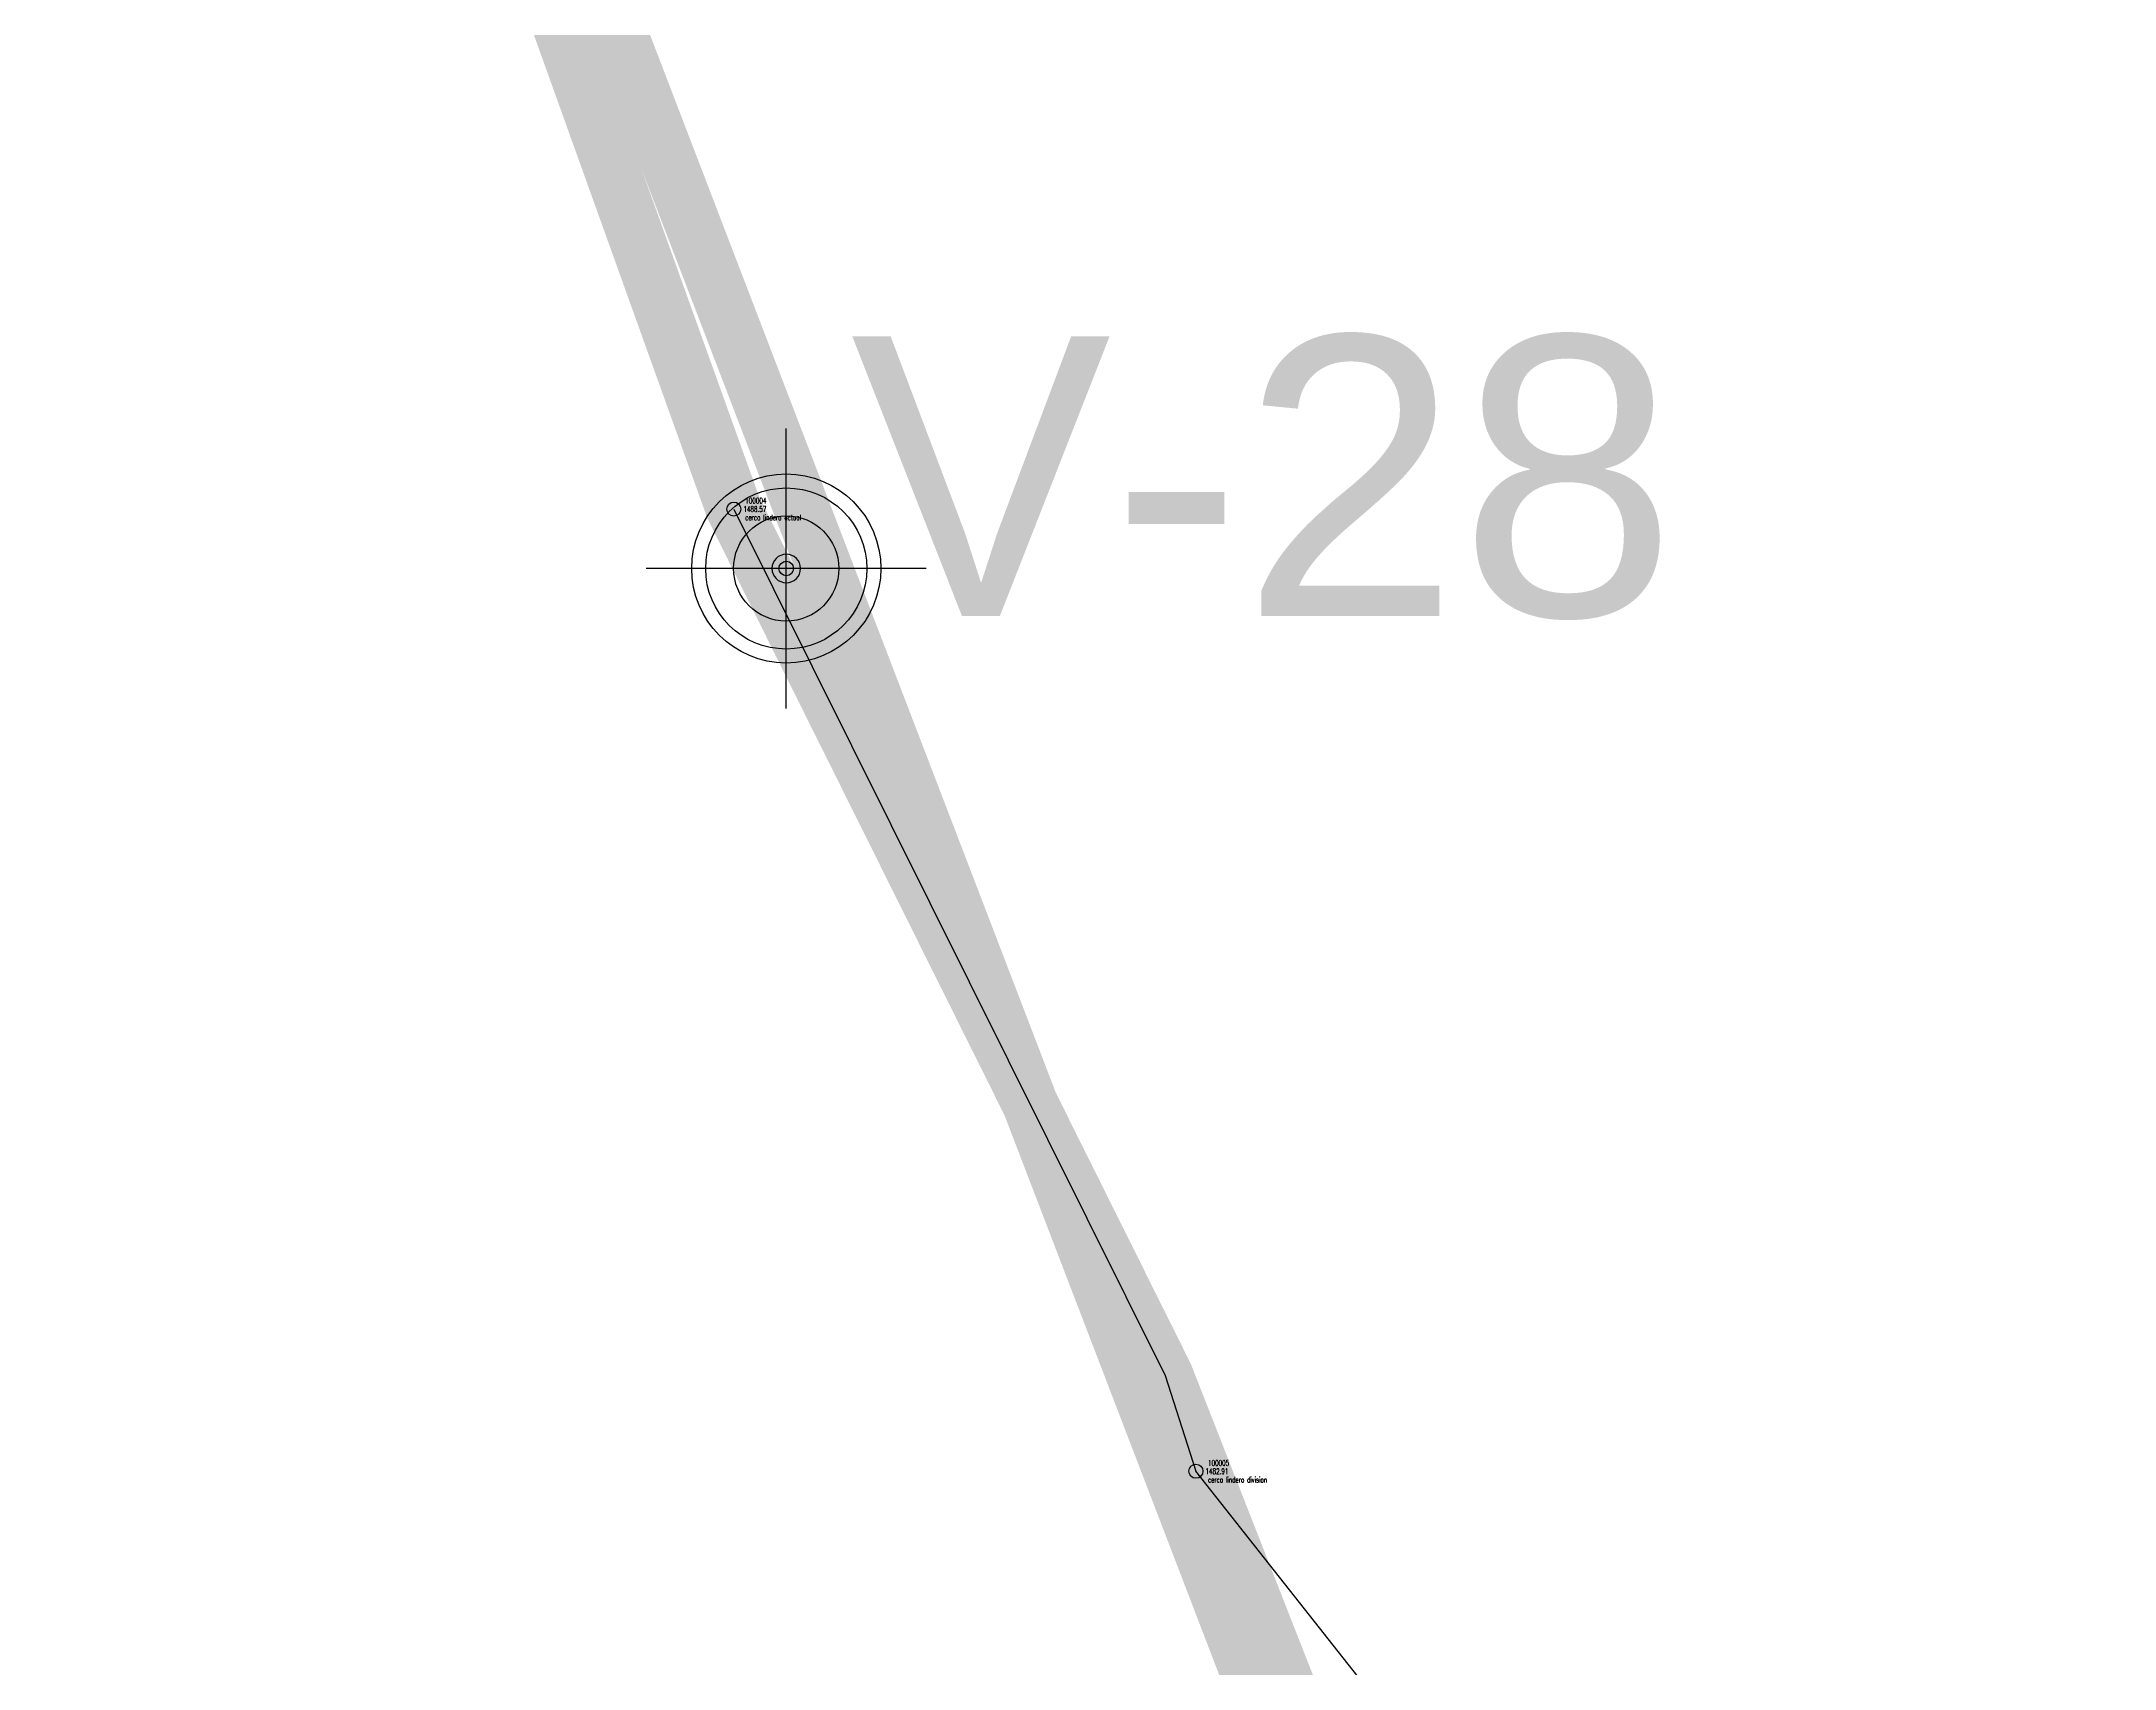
# Model space of a CAD drawing. Header units: metres. Extents: x 1097506 to 1098717, y 876450 to 877447.
# Drawn here: x 1097717.55 to 1097754.58, y 876950.34 to 876979.4 of the extents above; entities that cross this region are included whole.
import ezdxf

# ---------------------------------------------------------------- set-up
doc = ezdxf.new("R2010")
doc.units = ezdxf.units.M
doc.linetypes.add('DASHED2', pattern=[0.375, 0.25, -0.125])
for name, color, linetype in [('area', 6, 'Continuous'), ('Cerco', 3, 'Continuous'), ('DELTA', 2, 'Continuous'), ('Mojon 1', 30, 'Continuous'), ('Puntos', 7, 'Continuous'), ('RECTIFIED_296', 7, 'Continuous')]:
    doc.layers.add(name, color=color, linetype=linetype)
doc.styles.get("Standard").update_dxf_attribs({"font": 'simplex.shx', "width": 0.6})
doc.styles.add('TEXTO-S', font='arial.ttf')
doc.linetypes.add('ZIGZAG', pattern='A,0.00254,-5.08,[131,ltypeshp.shx,S=5.08,R=0,X=-5.08,Y=0],-10.16,[131,ltypeshp.shx,S=5.08,R=180,X=5.08,Y=0],-5.08', length=20.32254)

msp = doc.modelspace()

# ---------------------------------------------------------------- linework, layer by layer
at = {"layer": 'area', "color": 3, "linetype": 'DASHED2', "ltscale": 20, "const_width": 1, "elevation": 1569.486, "flags": 128}
msp.add_lwpolyline([(1098078.389, 877256.167), (1098170.441, 877207.768), (1098146.691, 877127.247), (1098134.479, 877064.423), (1098085.622, 877065.031), (1097920.236, 877125.226), (1097903.868, 877107.674), (1097888.325, 877095.088), (1097866.517, 877062.755), (1097845.312, 877004.494), (1097843.637, 876972.539), (1097836.8, 876952.682), (1097812.929, 876897.165), (1097757.071, 876906.012), (1097737.623, 876955.575), (1097729.91, 876971.069), (1097722.995, 876990.336), (1097720.716, 877003.302), (1097718.895, 877027.367), (1097720.823, 877056.049), (1097723.664, 877070.16), (1097726.398, 877081.286), (1097727.981, 877100.559), (1097723.99, 877136.607), (1097720.673, 877155.075), (1097745.001, 877199.948), (1097756.144, 877206.643), (1097781.008, 877214.245), (1097805.628, 877218.586), (1097913.29, 877249.457), (1097976.205, 877280.143), (1098031.743, 877218.462), (1098078.389, 877256.167)], close=True, dxfattribs=at)
at = {"layer": 'area', "color": 7, "elevation": 1488.567, "flags": 128}
msp.add_lwpolyline([(1097729.919, 876971.045), (1097737.623, 876955.575), (1097738.171, 876953.862)], dxfattribs=at)
at = {"layer": 'Cerco', "linetype": 'ZIGZAG', "ltscale": 0.25, "elevation": 1460.328}
msp.add_lwpolyline([(1097782.11, 876924.043), (1097747.221, 876942.39), (1097738.171, 876953.862)], dxfattribs=at)
at = {"layer": 'Mojon 1', "elevation": 2937.849, "flags": 128}
for points in [[(1097730.855, 876967.484), (1097730.855, 876972.484)], [(1097733.355, 876969.984), (1097728.355, 876969.984)]]:
    msp.add_lwpolyline(points, dxfattribs=at)
at = {"layer": 'Mojon 1'}
for radius in [1.689, 1.439, 0.94, 0.13]:
    msp.add_circle((1097730.855, 876969.984, 2937.849), radius, dxfattribs=at)
for start, end in [(90, 270), (270, 90)]:
    msp.add_arc((1097730.855, 876969.984, 2937.849), 0.255, start, end, dxfattribs=at)
at = {"layer": 'Puntos'}
for centre in [(1097729.919, 876971.045, 1488.567), (1097738.171, 876953.862, 1482.909)]:
    msp.add_circle(centre, 0.125, dxfattribs=at)
at = {"layer": 'RECTIFIED_296', "color": 6, "const_width": 1}
msp.add_lwpolyline([(1097810.251, 876898.446), (1097756.595, 876904.671), (1097720.542, 876998.663), (1097718.06, 877061.408), (1097729.748, 877081.876), (1097734.851, 877103.728), (1097720.727, 877154.648), (1097745.636, 877200.71), (1097774.31, 877210.464), (1097919.289, 877249.488)], dxfattribs=at)

# ---------------------------------------------------------------- texts
at = {"layer": 'DELTA', "color": 7, "linetype": 'ByBlock', "true_color": 0xf0f0f0, "insert": (1097732.002, 876974.133, 2937.849), "char_height": 5, "attachment_point": 1, "style": 'TEXTO-S'}
msp.add_mtext('V-28', dxfattribs=at)
at = {"layer": 'Puntos', "char_height": 0.1}
for s, insert, attachment_point in [('cerco lindero actual', (1097730.123, 876970.945, 1488.567), 1), ('100004', (1097730.123, 876971.145, 1488.567), 7), ('1488.57', (1097730.294, 876971.045, 1488.567), 5), ('100005', (1097738.387, 876953.962, 1482.909), 7), ('1482.91', (1097738.546, 876953.862, 1482.909), 5), ('cerco lindero division', (1097738.387, 876953.762, 1482.909), 1)]:
    msp.add_mtext(s, dxfattribs=dict(at, insert=insert, attachment_point=attachment_point))

doc.saveas('drawing.dxf')
